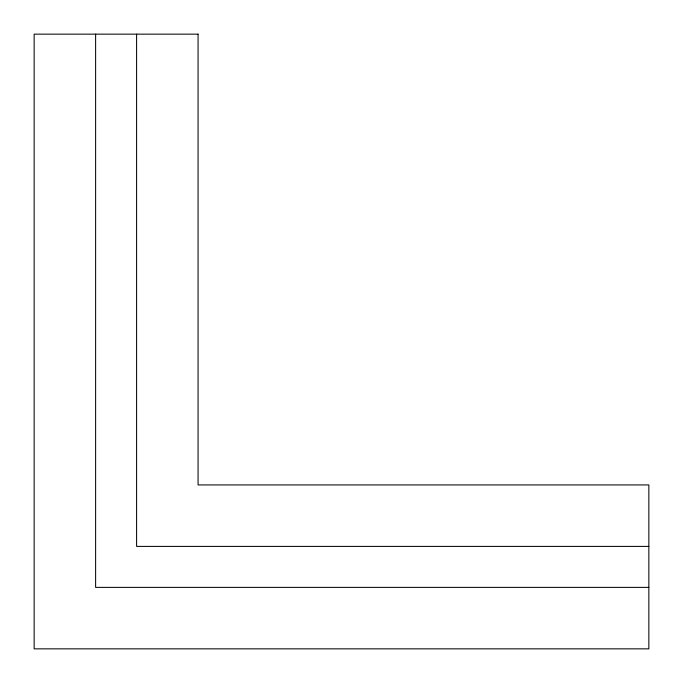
<?xml version="1.0" encoding="UTF-8"?>
<svg xmlns="http://www.w3.org/2000/svg" width="683" height="683" viewBox="0 0 683 683"><rect width="100%" height="100%" fill="white"/><g stroke="black" fill="none" stroke-linecap="round" stroke-linejoin="round"><path stroke-width="1.02" d="M648.85 546.4L136.6 546.4L136.6 34.15M648.85 587.38L95.62 587.38L95.62 34.15M198.07 34.15L34.15 34.15L34.15 648.85L648.85 648.85L648.85 484.93L198.07 484.93L198.07 34.15"/></g></svg>
